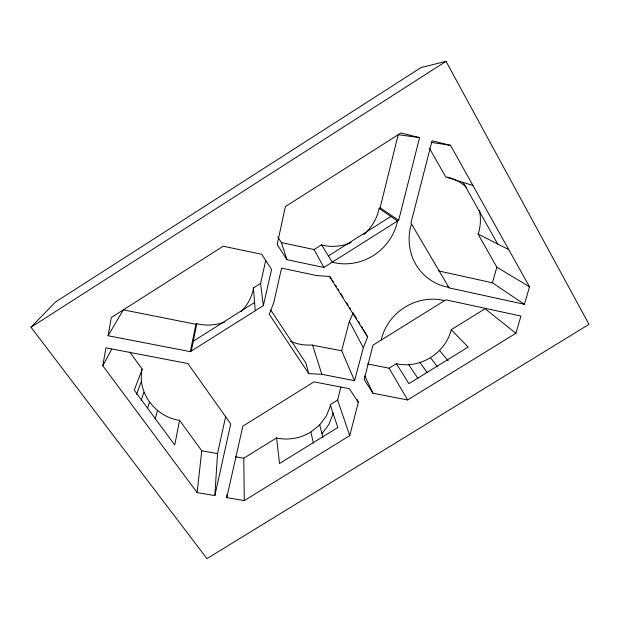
<?xml version="1.0" encoding="UTF-8"?>
<svg xmlns="http://www.w3.org/2000/svg" width="620" height="620" viewBox="0 0 620 620"><rect width="100%" height="100%" fill="white"/><g stroke="black" fill="none" stroke-linecap="round" stroke-linejoin="round"><path stroke-width="0.93" d="M357.221 399.683L358.321 402.357L349.757 435.62L244.303 500.604L226.757 497.62L226.85 494.745M197.121 492.598L102.804 365.754L105.958 347.843L187.883 363.537L230.733 423.933L214.853 495.605L197.121 492.598L201.756 450.786L179.529 420.298L178.653 420.252C155.62 416.392 137.384 393.421 141.941 369.923L142.22 369.125L129.797 352.09M214.853 495.605L217.527 453.584L225.734 416.214M265.755 260.408L260.571 283.394L253.417 287.913L253.286 289.478A47.058 45.632 12.8 0 1 241.157 311.519M381.37 339.954L381.54 338.559A50.716 47.438 -34.2 0 1 443.114 300.251L444.432 300.723M515.871 333.289L520.932 316.06L445.85 299.84L373.015 345.154L364.188 379.556L373.023 393.266L407.658 399.954L515.871 333.289L485.088 308.721L451.205 329.716C445.617 353.152 419.903 369.249 396.397 363.669L389.058 368.21L367.528 363.948M108.097 335.738L111.313 317.525L223.208 246.218L261.71 254.293L271.583 269.429L263.345 305.621L190.317 351.664L108.097 335.738L123.31 309.853L195.92 324.276L196.811 323.717L198.493 324.128A47.058 45.632 12.8 0 0 225.037 321.92M419.593 137.632L400.915 132.967L285.401 206.584L277.163 244.489L286.959 259.703L323.88 267.445L398.652 220.294L419.593 137.632L398.211 134.656L380.122 207.778L379.107 208.421L378.812 210.04A47.43 46.554 -62.4 0 1 363.808 234.624M179.529 420.298L174.739 444.982L134.261 390.158L142.22 369.125M191.317 351.036L196.811 323.717M190.317 351.664L195.92 324.276M226.757 497.62L242.854 426.149L314.022 381.858L349.417 388.709L358.321 402.357M349.757 435.62L337.598 400.078L340.884 387.004M354.547 380.68L363.32 347.766L367.652 336.939L329.422 276.466L316.564 275.567L281.573 268.119L273.862 302.304L269.297 314.325L308.729 373.651L321.819 374.302L354.547 380.68L341.667 350.734L349.347 321.276A45.4 44.059 -20.5 0 0 352.788 313.301M155.147 418.95L157.433 410.626M524.388 304.304L449.136 287.882L410.936 223.068L432.078 140.748L450.515 145.351L529.527 286.828L524.388 304.304L492.42 282.813L496.837 267.204L478.051 234.019L478.663 232.554A46.934 44.601 -53.1 0 0 479.485 210.583M147.459 408.611L149.42 402.287M141.143 400.458L143.933 392.266M136.578 394.39L141.375 381.23M411.641 224.262L410.858 225.804A53.072 49.988 -51 0 0 446.943 286.967L448.679 287.106M102.804 365.754L111.778 349.091M235.476 456.762L243.753 458.226L276.582 437.906L277.783 438.278A44.586 41.982 -12.1 0 0 310.876 432.008L319.711 424.894L326.399 415.911L330.483 405.643L330.313 404.589L337.598 400.078M321.974 433.675L328.856 424.46L333.056 413.92L330.313 404.589M31 327.236L55.397 302.079L421.104 67.526L446.043 61.349L589 324.33L206.948 558.651L31 327.236L446.043 61.349M277.838 237.018L281.41 242.59L314.092 249.535L321.532 244.83L322.95 245.311A47.43 46.554 -62.4 0 0 351.168 242.59M193.3 341.178L254.595 302.483M328.414 255.89L390.856 216.465M341.667 350.734L311.364 345.014A45.4 44.059 -20.5 0 1 290.524 341.31M431.132 142.344L450.515 145.351M201.756 450.786L217.527 453.584M438.542 270.901L492.42 282.813M472.959 185.458L445.749 176.971L429.342 148.087M478.051 234.019L508.78 249.651M496.837 267.204L529.527 286.828M380.122 207.778L398.652 220.294M379.107 208.421L397.505 221.022L397.157 222.851A53.684 52.514 -56.4 0 1 333.901 262.663L332.304 262.136L321.532 244.83M447.686 286.673L449.136 287.882M451.205 329.716L468.146 347.068L408.898 383.64L396.397 363.669M439.603 350.594L448.183 360.778M430.559 357.849L437.565 366.831M420.05 362.685L427.226 372.604M408.774 364.793L417.919 378.409M270.715 309.985L305.916 363.064L308.729 373.651M329.747 276.109L331.281 278.535M332.304 280.147L333.328 281.767M335.366 284.999L336.389 286.611M337.923 289.036L338.938 290.648M340.985 293.88L343.023 297.112M346.603 302.769L348.13 305.187M349.665 307.613L350.688 309.225M352.726 312.457L356.81 318.92M358.344 321.346L359.871 323.772M361.406 326.19L362.429 327.81M389.058 368.21L407.658 399.954M363.374 329.468L367.652 336.939M463.125 182.396L497.697 244.009M314.092 249.535L323.88 267.445M349.347 321.276L363.32 347.766M364.769 375.945L373.023 393.266M332.894 412.843L337.846 427.49L279.519 463.52L276.582 437.906M281.41 242.59L286.959 259.703M312.542 344.914L321.819 374.302M319.711 424.894L322.935 437.394M310.876 432.008L313.379 443.161M260.571 283.394L263.345 305.621M253.417 287.913L255.262 310.713M243.753 458.226L244.303 500.604M447.276 177.119A46.934 44.601 -53.1 0 1 466.372 187.209"/></g></svg>
